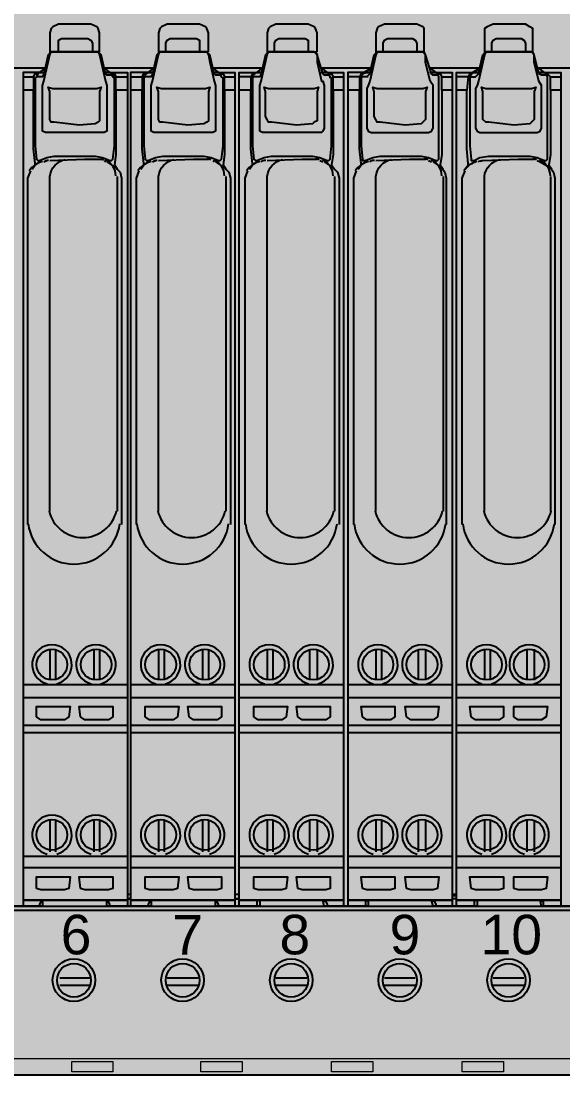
# Model space of a CAD drawing. Extents: x 9438 to 11125, y 1800 to 2873.
# Drawn here: x 10991.4 to 11053.8, y 2247 to 2368.6 of the extents above; entities that cross this region are included whole.
import ezdxf

# ---------------------------------------------------------------- set-up
doc = ezdxf.new("R2010")
doc.units = 0
doc.header["$LTSCALE"] = 10
doc.header["$MEASUREMENT"] = 0
doc.layers.add('G02-1-PRDXXXX-E-MRIO-01-P01-01$0$ANNOTATION', color=7, linetype='Continuous')
doc.styles.add('G02-1-PRDXXXX-E-MRIO-01-P01-01$0$PDF Swiss721BT-Light', font='arial.ttf')

# ---------------------------------------------------------------- blocks, each defined once
blk = doc.blocks.new('G02-1-PRDXXXX-E-MRIO-01-P01-01$0$DV-54809-ZX-370-003')
at = {"layer": 'G02-1-PRDXXXX-E-MRIO-01-P01-01$0$ANNOTATION', "lineweight": 25}
for points in [[(1376.76, 595.03), (1375.57, 594.01), (1375.4, 591.81), (1375.4, 450.24), (1375.57, 448.21), (1376.76, 447.02), (1664.13, 447.02), (1665.32, 448.21), (1665.49, 450.07), (1665.49, 592.15), (1664.98, 594.69), (1664.13, 595.03)], [(1587.76, 564.72), (1587.42, 565.06), (1582.17, 565.06), (1585.39, 565.06), (1587.59, 565.06)], [(1557.28, 560.82), (1562.36, 560.82), (1562.86, 560.99), (1562.69, 560.48), (1562.69, 557.44), (1562.69, 557.27), (1562.69, 557.1), (1562.53, 556.93), (1562.19, 556.76), (1560.32, 556.59), (1557.45, 556.93), (1557.11, 556.93), (1556.94, 557.27), (1556.94, 557.61), (1556.94, 560.48), (1556.77, 560.99)], [(1569.81, 560.82), (1574.89, 560.82), (1575.4, 560.99), (1575.23, 560.48), (1575.23, 557.44), (1575.23, 557.27), (1575.23, 557.1), (1575.06, 556.93), (1574.72, 556.76), (1572.86, 556.59), (1569.98, 556.93), (1569.64, 556.93), (1569.47, 557.27), (1569.47, 557.61), (1569.47, 560.48), (1569.3, 560.99)], [(1582.17, 560.82), (1587.42, 560.82), (1587.93, 560.99), (1587.76, 560.48), (1587.76, 557.44), (1587.76, 557.27), (1587.76, 557.1), (1587.42, 556.93), (1587.25, 556.76), (1585.39, 556.59), (1582.51, 556.93), (1582.17, 556.93), (1582, 557.27), (1581.83, 557.61), (1581.83, 560.48), (1581.66, 560.99)], [(1594.7, 560.82), (1599.95, 560.82), (1600.46, 560.99), (1600.29, 560.48), (1600.29, 557.44), (1600.29, 557.27), (1600.12, 557.1), (1599.95, 556.93), (1599.78, 556.76), (1597.92, 556.59), (1595.04, 556.93), (1594.7, 556.93), (1594.53, 557.27), (1594.36, 557.61), (1594.36, 560.48), (1594.19, 560.99)], [(1607.23, 560.82), (1612.48, 560.82), (1612.99, 560.99), (1612.82, 560.48), (1612.82, 557.44), (1612.82, 557.27), (1612.65, 557.1), (1612.48, 556.93), (1612.31, 556.76), (1610.45, 556.59), (1607.57, 556.93), (1607.23, 556.93), (1606.89, 557.27), (1606.89, 557.61), (1606.89, 560.48), (1606.72, 560.99)], [(1555.41, 488.34), (1555.41, 489.53), (1559.31, 489.53), (1559.14, 488.34), (1558.63, 488), (1558.12, 488), (1556.6, 488), (1555.92, 488)], [(1560.49, 488.34), (1560.32, 489.53), (1564.22, 489.53), (1564.22, 488.34), (1563.71, 488), (1563.03, 488), (1561.51, 488), (1561, 488)], [(1567.94, 488.34), (1567.94, 489.53), (1571.84, 489.53), (1571.67, 488.34), (1571.16, 488), (1570.65, 488), (1569.13, 488), (1568.45, 488)], [(1573.02, 488.34), (1572.86, 489.53), (1576.75, 489.53), (1576.75, 488.34), (1576.24, 488), (1575.56, 488), (1574.04, 488), (1573.53, 488)], [(1580.48, 488.34), (1580.48, 489.53), (1584.37, 489.53), (1584.2, 488.34), (1583.69, 488), (1583.19, 488), (1581.49, 488), (1580.98, 488)], [(1585.56, 488.34), (1585.39, 489.53), (1589.28, 489.53), (1589.28, 488.34), (1588.77, 488), (1588.1, 488), (1586.57, 488), (1586.06, 488)], [(1593.01, 488.34), (1592.84, 489.53), (1596.73, 489.53), (1596.73, 488.34), (1596.22, 488), (1595.72, 488), (1594.02, 488), (1593.52, 488)], [(1598.09, 488.34), (1597.92, 489.53), (1601.81, 489.53), (1601.64, 488.34), (1601.14, 488), (1600.63, 488), (1599.1, 488), (1598.6, 488)], [(1605.54, 488.34), (1605.37, 489.53), (1609.26, 489.53), (1609.26, 488.34), (1608.76, 488), (1608.08, 488), (1606.55, 488), (1606.05, 488)], [(1610.45, 488.34), (1610.45, 489.53), (1614.34, 489.53), (1614.18, 488.34), (1613.67, 488), (1613.16, 488), (1611.63, 488), (1610.96, 488)], [(1555.41, 468.53), (1555.41, 469.89), (1559.31, 469.89), (1559.14, 468.53), (1558.63, 468.36), (1558.12, 468.36), (1556.6, 468.36), (1555.92, 468.36)], [(1560.49, 468.53), (1560.32, 469.89), (1564.22, 469.89), (1564.22, 468.53), (1563.71, 468.36), (1563.03, 468.36), (1561.51, 468.36), (1561, 468.36)], [(1567.94, 468.53), (1567.94, 469.89), (1571.84, 469.89), (1571.67, 468.53), (1571.16, 468.36), (1570.65, 468.36), (1569.13, 468.36), (1568.45, 468.36)], [(1573.02, 468.53), (1572.86, 469.89), (1576.75, 469.89), (1576.75, 468.53), (1576.24, 468.36), (1575.56, 468.36), (1574.04, 468.36), (1573.53, 468.36)], [(1580.48, 468.53), (1580.48, 469.89), (1584.37, 469.89), (1584.2, 468.53), (1583.69, 468.36), (1583.19, 468.36), (1581.49, 468.36), (1580.98, 468.36)], [(1585.56, 468.53), (1585.39, 469.89), (1589.28, 469.89), (1589.28, 468.53), (1588.77, 468.36), (1588.1, 468.36), (1586.57, 468.36), (1586.06, 468.36)], [(1593.01, 468.53), (1592.84, 469.89), (1596.73, 469.89), (1596.73, 468.53), (1596.22, 468.36), (1595.72, 468.36), (1594.02, 468.36), (1593.52, 468.36)], [(1598.09, 468.53), (1597.92, 469.89), (1601.81, 469.89), (1601.64, 468.53), (1601.14, 468.36), (1600.63, 468.36), (1599.1, 468.36), (1598.6, 468.36)], [(1605.54, 468.53), (1605.37, 469.89), (1609.26, 469.89), (1609.26, 468.53), (1608.76, 468.36), (1608.08, 468.36), (1606.55, 468.36), (1606.05, 468.36)], [(1610.45, 468.53), (1610.45, 469.89), (1614.34, 469.89), (1614.18, 468.53), (1613.67, 468.36), (1613.16, 468.36), (1611.63, 468.36), (1610.96, 468.36)], [(1553.89, 467.18), (1565.91, 467.18)], [(1565.91, 467.34), (1566.25, 467.34)], [(1566.25, 467.18), (1578.27, 467.18)], [(1578.27, 467.34), (1578.78, 467.34)], [(1578.78, 467.18), (1590.81, 467.18)], [(1591.31, 467.18), (1603.34, 467.18)], [(1603.85, 467.18), (1615.87, 467.18)]]:
    blk.add_lwpolyline(points, close=True, dxfattribs=at)
for points in [[(1562.69, 565.06), (1562.69, 567.26), (1562.53, 567.77), (1562.36, 567.94), (1561.68, 568.27), (1557.95, 568.27), (1557.28, 567.94), (1557.11, 567.77), (1556.94, 567.26), (1556.94, 564.89)], [(1575.23, 565.06), (1575.23, 567.26), (1575.06, 567.77), (1574.89, 567.94), (1574.21, 568.27), (1570.48, 568.27), (1569.81, 567.94), (1569.64, 567.77), (1569.47, 567.26), (1569.47, 564.89)], [(1587.76, 565.06), (1587.76, 567.26), (1587.59, 567.77), (1587.42, 567.94), (1586.74, 568.27), (1583.02, 568.27), (1582.34, 567.94), (1582.17, 567.77), (1582, 567.26), (1582, 564.89)], [(1593.52, 562.18), (1593.85, 562.52), (1594.36, 564.72), (1594.7, 565.06), (1594.53, 564.72), (1594.36, 563.87), (1593.85, 561.67), (1593.68, 561.16), (1593.52, 560.82), (1593.52, 556.25), (1593.68, 555.91), (1594.02, 555.74), (1600.63, 555.74), (1600.97, 555.91), (1601.14, 556.25), (1601.14, 560.82), (1601.14, 561.16), (1600.8, 561.67), (1600.29, 563.87), (1600.29, 564.72), (1599.95, 565.06), (1594.7, 565.06), (1597.92, 565.06), (1600.12, 565.06), (1600.12, 567.26), (1600.12, 567.77), (1599.95, 567.94), (1599.27, 568.27), (1595.55, 568.27), (1594.87, 567.94), (1594.7, 567.77), (1594.53, 567.26), (1594.53, 564.89)], [(1605.37, 562.01), (1605.37, 562.18), (1605.54, 562.18), (1606.05, 562.18), (1606.39, 562.52), (1606.89, 564.72), (1607.23, 565.06), (1607.06, 564.72), (1606.89, 563.87), (1606.39, 561.67), (1606.22, 561.16), (1606.05, 560.82), (1606.05, 556.25), (1606.22, 555.91), (1606.55, 555.74), (1613.16, 555.74), (1613.5, 555.91), (1613.67, 556.25), (1613.67, 560.82), (1613.67, 561.16), (1613.33, 561.67), (1612.82, 563.87), (1612.82, 564.72), (1612.48, 565.06), (1607.23, 565.06), (1610.45, 565.06), (1612.65, 565.06), (1612.65, 567.26), (1612.65, 567.77), (1612.31, 567.94), (1611.8, 568.27), (1608.08, 568.27), (1607.4, 567.94), (1607.06, 567.77), (1607.06, 567.26), (1607.06, 564.89)], [(1557.95, 565.06), (1557.95, 566.07), (1557.95, 566.41), (1558.29, 566.58), (1561.34, 566.58), (1561.68, 566.41), (1561.85, 566.07), (1561.85, 565.06)], [(1570.32, 565.06), (1570.32, 566.07), (1570.48, 566.41), (1570.82, 566.58), (1573.87, 566.58), (1574.21, 566.41), (1574.21, 566.07), (1574.21, 565.06)], [(1582.85, 565.06), (1582.85, 566.07), (1583.02, 566.41), (1583.35, 566.58), (1586.4, 566.58), (1586.74, 566.41), (1586.74, 566.07), (1586.74, 565.06)], [(1595.38, 565.06), (1595.38, 566.07), (1595.55, 566.41), (1595.89, 566.58), (1598.76, 566.58), (1599.1, 566.41), (1599.27, 566.07), (1599.27, 565.06)], [(1607.91, 565.06), (1607.91, 566.07), (1608.08, 566.41), (1608.42, 566.58), (1611.3, 566.58), (1611.63, 566.41), (1611.8, 566.07), (1611.8, 565.06)], [(1564.39, 562.01), (1564.22, 562.18), (1564.05, 562.35), (1563.54, 562.35), (1563.37, 562.52), (1562.86, 564.72), (1562.53, 565.06), (1562.69, 564.72), (1562.86, 563.87), (1563.37, 561.67), (1563.54, 561.16), (1563.54, 560.82), (1563.54, 556.25), (1563.54, 555.91), (1563.2, 555.74), (1556.43, 555.74), (1556.09, 555.91), (1556.09, 556.25), (1556.09, 560.82), (1556.09, 561.16), (1556.26, 561.67), (1556.77, 563.87), (1556.94, 564.72), (1557.11, 565.06), (1560.32, 565.06), (1562.53, 565.06), (1557.11, 565.06), (1556.77, 564.72), (1556.26, 562.52), (1556.09, 562.18), (1555.58, 562.18), (1555.41, 562.18), (1555.24, 562.01)], [(1562.53, 565.06), (1562.53, 565.06)], [(1576.92, 562.01), (1576.75, 562.18), (1576.58, 562.35), (1576.07, 562.35), (1575.9, 562.52), (1575.4, 564.72), (1575.06, 565.06), (1575.23, 564.72), (1575.4, 563.87), (1575.9, 561.67), (1576.07, 561.16), (1576.07, 560.82), (1576.07, 556.25), (1576.07, 555.91), (1575.73, 555.74), (1568.96, 555.74), (1568.62, 555.91), (1568.62, 556.25), (1568.62, 560.82), (1568.62, 561.16), (1568.79, 561.67), (1569.3, 563.87), (1569.47, 564.72), (1569.64, 565.06), (1572.86, 565.06), (1575.06, 565.06), (1569.64, 565.06), (1569.3, 564.72), (1568.79, 562.52), (1568.62, 562.18), (1568.11, 562.18), (1567.94, 562.18), (1567.78, 562.01)], [(1575.06, 565.06), (1575.06, 565.06)], [(1589.28, 562.01), (1589.28, 562.18), (1589.11, 562.35), (1588.6, 562.35), (1588.43, 562.52), (1587.76, 564.72), (1587.76, 563.87), (1588.27, 561.67), (1588.43, 561.67), (1588.6, 561.16), (1588.6, 560.82), (1588.6, 556.25), (1588.43, 555.91), (1588.27, 555.74), (1581.49, 555.74), (1581.15, 555.91), (1581.15, 556.25), (1581.15, 560.82), (1581.15, 561.16), (1581.32, 561.67), (1581.83, 563.87), (1582, 564.72), (1582.17, 565.06), (1581.83, 564.72), (1581.32, 562.52), (1581.15, 562.18), (1580.65, 562.18), (1580.48, 562.18), (1580.31, 562.01)], [(1587.59, 565.06), (1587.59, 565.06)], [(1601.81, 562.01), (1601.81, 562.18), (1601.64, 562.35), (1601.14, 562.35), (1600.97, 562.52), (1600.29, 564.72), (1600.12, 565.06)], [(1600.12, 565.06), (1600.12, 565.06)], [(1614.34, 562.01), (1614.34, 562.18), (1614.18, 562.35), (1613.67, 562.35), (1613.33, 562.52), (1612.82, 564.72), (1612.65, 565.06)], [(1612.65, 565.06), (1612.65, 565.06)], [(1653.46, 563.19), (1653.8, 563.19), (1654.14, 562.85), (1654.31, 562.52), (1654.48, 562.18), (1654.48, 465.99), (1490.22, 465.99), (1490.22, 562.18), (1490.72, 562.18), (1490.72, 466.5), (1653.97, 466.5), (1651.09, 466.5), (1651.09, 467.18), (1651.09, 466.5)], [(1555.75, 562.69), (1556.43, 563.19), (1550.67, 563.19), (1551.35, 562.69)], [(1568.28, 562.69), (1568.96, 563.19), (1563.2, 563.19), (1563.88, 562.69)], [(1580.81, 562.69), (1581.49, 563.19), (1575.73, 563.19), (1576.41, 562.69)], [(1593.18, 562.69), (1594.02, 563.19), (1588.27, 563.19), (1588.94, 562.69)], [(1605.71, 562.69), (1606.55, 563.19), (1600.8, 563.19), (1601.47, 562.69)], [(1618.24, 562.69), (1619.09, 563.19), (1613.16, 563.19)], [(1614.01, 562.69), (1613.33, 563.19)], [(1555.58, 562.52), (1555.75, 562.69), (1556.43, 562.69), (1553.89, 562.69), (1553.89, 466.5)], [(1553.89, 562.18), (1555.07, 562.18), (1555.24, 562.52), (1555.58, 562.52), (1555.41, 562.18), (1555.24, 562.01), (1555.24, 554.22), (1555.41, 552.69), (1555.58, 552.52), (1555.75, 552.52), (1556.6, 552.86), (1557.45, 553.03), (1562.19, 553.03), (1563.03, 552.86), (1563.88, 552.52), (1564.05, 552.52), (1564.22, 552.69), (1564.39, 554.22), (1564.39, 562.01), (1564.39, 562.18), (1564.05, 562.52), (1564.39, 562.52), (1564.56, 562.18), (1565.91, 562.18)], [(1555.07, 562.18), (1555.07, 560.65)], [(1555.24, 562.01), (1555.24, 562.01)], [(1564.05, 562.52), (1563.88, 562.69), (1563.37, 562.69), (1565.91, 562.69), (1565.91, 466.5)], [(1564.56, 560.65), (1564.56, 562.18)], [(1568.11, 562.52), (1568.28, 562.69), (1568.79, 562.69), (1566.25, 562.69), (1566.25, 466.5)], [(1566.25, 562.18), (1567.61, 562.18), (1567.78, 562.52), (1568.11, 562.52), (1567.78, 562.18), (1567.78, 562.01), (1567.78, 554.22), (1567.94, 552.69), (1568.11, 552.52), (1568.28, 552.52), (1569.13, 552.86), (1569.98, 553.03), (1574.72, 553.03), (1575.56, 552.86), (1576.41, 552.52), (1576.58, 552.52), (1576.75, 552.69), (1576.92, 554.22), (1576.92, 562.01), (1576.75, 562.18), (1576.58, 562.52), (1576.92, 562.52), (1577.09, 562.18), (1578.27, 562.18)], [(1567.61, 562.18), (1567.61, 560.65)], [(1567.78, 562.01), (1567.78, 562.01)], [(1576.58, 562.52), (1576.41, 562.69), (1575.73, 562.69), (1578.27, 562.69), (1578.27, 466.5)], [(1577.09, 560.65), (1577.09, 562.18)], [(1578.78, 466.5), (1578.78, 562.69), (1581.32, 562.69), (1580.81, 562.69), (1580.48, 562.52), (1580.31, 562.18), (1580.31, 562.01), (1580.31, 554.22), (1580.48, 552.69), (1580.65, 552.52), (1580.81, 552.52), (1581.66, 552.86), (1582.51, 553.03), (1587.25, 553.03), (1588.1, 552.86), (1588.94, 552.52), (1589.11, 552.52), (1589.28, 552.69), (1589.45, 554.22), (1589.45, 562.01), (1589.28, 562.18), (1589.11, 562.52), (1589.45, 562.52), (1589.62, 562.18), (1590.81, 562.18)], [(1580.65, 562.52), (1580.31, 562.52), (1580.14, 562.18), (1578.78, 562.18)], [(1580.14, 562.18), (1580.14, 560.65)], [(1580.31, 562.01), (1580.31, 562.01)], [(1589.11, 562.52), (1588.94, 562.69), (1588.27, 562.69), (1590.81, 562.69), (1590.81, 466.5)], [(1589.62, 560.65), (1589.62, 562.18)], [(1592.84, 562.01), (1592.84, 562.18), (1593.01, 562.52), (1593.35, 562.69), (1593.85, 562.69), (1591.31, 562.69), (1591.31, 466.5)], [(1593.18, 562.52), (1592.84, 562.52), (1592.67, 562.18), (1591.31, 562.18)], [(1592.67, 562.18), (1592.67, 560.65)], [(1593.68, 562.18), (1593.18, 562.18), (1593.01, 562.18), (1592.84, 562.01), (1592.84, 554.22), (1593.01, 552.69), (1593.01, 552.52), (1593.35, 552.52), (1594.19, 552.86), (1595.04, 553.03), (1599.78, 553.03), (1600.63, 552.86), (1601.47, 552.52), (1601.64, 552.52), (1601.81, 552.69), (1601.81, 554.22), (1601.81, 562.01), (1601.81, 562.18), (1601.64, 562.52), (1601.98, 562.52), (1602.15, 562.18), (1603.34, 562.18)], [(1592.84, 562.01), (1592.84, 562.01)], [(1601.64, 562.52), (1601.47, 562.69), (1600.8, 562.69), (1603.34, 562.69), (1603.34, 466.5)], [(1602.15, 560.65), (1602.15, 562.18)], [(1603.85, 466.5), (1603.85, 562.69), (1606.39, 562.69), (1605.88, 562.69), (1605.54, 562.52), (1605.37, 562.18), (1605.37, 562.01), (1605.37, 554.22), (1605.54, 552.69), (1605.54, 552.52), (1605.88, 552.52), (1606.55, 552.86), (1607.57, 553.03), (1612.31, 553.03), (1613.16, 552.86), (1614.01, 552.52), (1614.18, 552.52), (1614.34, 552.69), (1614.34, 554.22), (1614.34, 562.01), (1614.34, 562.18), (1614.18, 562.52), (1614.34, 562.52), (1614.68, 562.18), (1615.87, 562.18)], [(1605.71, 562.52), (1605.37, 562.52), (1605.2, 562.18), (1603.85, 562.18)], [(1605.2, 562.18), (1605.03, 560.65)], [(1605.37, 562.01), (1605.37, 562.01)], [(1614.18, 562.52), (1614.01, 562.69), (1613.33, 562.69), (1615.87, 562.69), (1615.87, 466.5)], [(1614.68, 560.65), (1614.68, 562.18)], [(1554.9, 551.51), (1555.24, 552.02), (1555.24, 552.19), (1555.07, 553.88), (1555.07, 560.65), (1553.89, 560.65)], [(1563.54, 561.16), (1563.54, 561.16)], [(1565.91, 560.65), (1564.56, 560.65), (1564.56, 553.88), (1564.56, 553.54), (1564.56, 553.2), (1564.39, 552.02), (1564.73, 551.51)], [(1567.44, 551.51), (1567.78, 552.02), (1567.78, 552.19), (1567.61, 553.88), (1567.61, 560.65), (1566.25, 560.65)], [(1576.07, 561.16), (1576.07, 561.16)], [(1578.27, 560.65), (1577.09, 560.65), (1577.09, 553.88), (1577.09, 553.54), (1577.09, 553.2), (1576.92, 552.02), (1577.26, 551.51)], [(1579.97, 551.51), (1580.31, 552.02), (1580.31, 552.19), (1580.14, 553.88), (1580.14, 560.65), (1578.78, 560.65)], [(1588.6, 561.16), (1588.6, 561.16)], [(1590.81, 560.65), (1589.62, 560.65), (1589.62, 553.88), (1589.62, 553.54), (1589.62, 553.2), (1589.45, 552.02), (1589.79, 551.51)], [(1592.5, 551.51), (1592.84, 552.02), (1592.84, 552.19), (1592.67, 553.88), (1592.67, 560.65), (1591.31, 560.65)], [(1601.14, 561.16), (1601.14, 561.16)], [(1603.34, 560.65), (1602.15, 560.65), (1602.15, 553.88), (1602.15, 553.54), (1602.15, 553.2), (1601.98, 552.02), (1602.32, 551.51)], [(1604.86, 551.51), (1605.2, 552.02), (1605.2, 552.19), (1605.03, 553.88), (1605.03, 560.65), (1603.85, 560.65)], [(1613.67, 561.16), (1613.67, 561.16)], [(1615.87, 560.65), (1614.68, 560.65), (1614.68, 553.88), (1614.68, 553.54), (1614.68, 553.2), (1614.51, 552.02), (1614.85, 551.51)], [(1556.26, 552.36), (1556.6, 552.52)], [(1563.2, 552.52), (1563.37, 552.36)], [(1563.54, 552.36), (1564.56, 551.68), (1565.07, 551.17), (1565.23, 550.49), (1565.23, 510.53)], [(1568.79, 552.36), (1569.13, 552.52)], [(1569.47, 552.52), (1573.53, 552.69), (1575.23, 552.69)], [(1575.73, 552.52), (1575.9, 552.36)], [(1576.07, 552.36), (1577.09, 551.68), (1577.6, 551.17), (1577.77, 550.49), (1577.77, 510.53)], [(1581.32, 552.36), (1581.49, 552.52)], [(1582, 552.52), (1586.06, 552.69), (1587.76, 552.69)], [(1588.1, 552.52), (1588.43, 552.36)], [(1588.6, 552.36), (1589.62, 551.68), (1590.13, 551.17), (1590.3, 550.49), (1590.3, 510.53)], [(1593.85, 552.36), (1594.02, 552.52)], [(1594.53, 552.52), (1598.43, 552.69), (1600.29, 552.69)], [(1600.63, 552.52), (1600.97, 552.36)], [(1601.14, 552.36), (1602.15, 551.68), (1602.49, 551.17), (1602.66, 550.49), (1602.66, 510.53)], [(1606.39, 552.36), (1606.55, 552.52)], [(1613.16, 552.52), (1613.5, 552.36), (1614.68, 551.68), (1615.02, 551.17), (1615.19, 550.49), (1615.19, 510.53)], [(1554.4, 510.53), (1554.4, 550.49), (1554.74, 551.34)], [(1566.93, 510.53), (1566.93, 550.49), (1567.27, 551.34)], [(1579.46, 510.53), (1579.46, 550.49), (1579.8, 551.34)], [(1591.99, 510.53), (1591.99, 550.49), (1592.33, 551.34)], [(1604.52, 510.53), (1604.52, 550.49), (1604.86, 551.34)], [(1564.73, 550.66), (1564.73, 512.05)], [(1577.26, 550.66), (1577.26, 512.05)], [(1589.79, 550.66), (1589.79, 512.05)], [(1602.32, 550.66), (1602.32, 512.05)], [(1614.68, 550.66), (1614.68, 512.05)], [(1556.94, 496.13), (1556.94, 492.58)], [(1557.61, 496.13), (1557.61, 492.58)], [(1562.02, 496.13), (1562.02, 492.58)], [(1562.69, 496.13), (1562.69, 492.58)], [(1569.47, 496.13), (1569.47, 492.58)], [(1570.15, 496.13), (1570.15, 492.58)], [(1574.55, 496.13), (1574.55, 492.58)], [(1575.23, 496.13), (1575.23, 492.58)], [(1582, 496.13), (1582, 492.58)], [(1582.68, 496.13), (1582.68, 492.58)], [(1586.91, 496.13), (1586.91, 492.58)], [(1587.76, 496.13), (1587.76, 492.58)], [(1594.53, 496.13), (1594.53, 492.58)], [(1595.21, 496.13), (1595.21, 492.58)], [(1599.44, 496.13), (1599.44, 492.58)], [(1600.29, 496.13), (1600.29, 492.58)], [(1607.06, 496.13), (1607.06, 492.58)], [(1607.74, 496.13), (1607.74, 492.58)], [(1611.97, 496.13), (1611.97, 492.58)], [(1612.82, 496.13), (1612.82, 492.58)], [(1553.89, 492.07), (1556.77, 492.07), (1557.95, 492.07), (1561.85, 492.07), (1562.86, 492.07), (1565.91, 492.07)], [(1566.25, 492.07), (1569.3, 492.07), (1570.32, 492.07), (1574.21, 492.07), (1575.4, 492.07), (1578.27, 492.07)], [(1578.78, 492.07), (1581.83, 492.07), (1582.85, 492.07), (1586.74, 492.07), (1587.93, 492.07), (1590.81, 492.07)], [(1591.31, 492.07), (1594.36, 492.07), (1595.38, 492.07), (1599.27, 492.07), (1600.46, 492.07), (1603.34, 492.07)], [(1603.85, 492.07), (1606.89, 492.07), (1607.91, 492.07), (1611.8, 492.07), (1612.99, 492.07), (1615.87, 492.07)], [(1565.91, 490.54), (1553.89, 490.54)], [(1578.27, 490.54), (1566.25, 490.54)], [(1590.81, 490.54), (1578.78, 490.54)], [(1603.34, 490.54), (1591.31, 490.54)], [(1615.87, 490.54), (1603.85, 490.54)], [(1565.91, 487.33), (1553.89, 487.33)], [(1565.91, 486.48), (1553.89, 486.48)], [(1578.27, 487.33), (1566.25, 487.33)], [(1578.27, 486.48), (1566.25, 486.48)], [(1590.81, 487.33), (1578.78, 487.33)], [(1590.81, 486.48), (1578.78, 486.48)], [(1603.34, 487.33), (1591.31, 487.33)], [(1603.34, 486.48), (1591.31, 486.48)], [(1615.87, 487.33), (1603.85, 487.33)], [(1615.87, 486.48), (1603.85, 486.48)], [(1556.94, 476.32), (1556.94, 472.76)], [(1557.61, 476.32), (1557.61, 472.76)], [(1562.02, 476.32), (1562.02, 472.76)], [(1562.69, 476.32), (1562.69, 472.76)], [(1569.47, 476.32), (1569.47, 472.76)], [(1570.15, 476.32), (1570.15, 472.76)], [(1574.55, 476.32), (1574.55, 472.76)], [(1575.23, 476.32), (1575.23, 472.76)], [(1582, 476.32), (1582, 472.76)], [(1582.68, 476.32), (1582.68, 472.76)], [(1586.91, 476.32), (1586.91, 472.76)], [(1587.76, 476.32), (1587.76, 472.76)], [(1594.53, 476.32), (1594.53, 472.76)], [(1595.21, 476.32), (1595.21, 472.76)], [(1599.44, 476.32), (1599.44, 472.76)], [(1600.29, 476.32), (1600.29, 472.76)], [(1607.06, 476.32), (1607.06, 472.76)], [(1607.74, 476.32), (1607.74, 472.76)], [(1611.97, 476.32), (1611.97, 472.76)], [(1612.82, 476.32), (1612.82, 472.76)], [(1553.89, 472.26), (1556.77, 472.26), (1557.95, 472.26), (1561.85, 472.26), (1562.86, 472.26), (1565.91, 472.26)], [(1566.25, 472.26), (1569.3, 472.26), (1570.32, 472.26), (1574.21, 472.26), (1575.4, 472.26), (1578.27, 472.26)], [(1578.78, 472.26), (1581.83, 472.26), (1582.85, 472.26), (1586.74, 472.26), (1587.93, 472.26), (1590.81, 472.26)], [(1591.31, 472.26), (1594.36, 472.26), (1595.38, 472.26), (1599.27, 472.26), (1600.46, 472.26), (1603.34, 472.26)], [(1603.85, 472.26), (1606.89, 472.26), (1607.91, 472.26), (1611.8, 472.26), (1612.99, 472.26), (1615.87, 472.26)], [(1565.91, 470.9), (1553.89, 470.9)], [(1578.27, 470.9), (1566.25, 470.9)], [(1590.81, 470.9), (1578.78, 470.9)], [(1603.34, 470.9), (1591.31, 470.9)], [(1615.87, 470.9), (1603.85, 470.9)], [(1556.09, 467.18), (1556.09, 466.5), (1551.01, 466.5), (1551.01, 467.18)], [(1553.89, 467.18), (1565.91, 467.18)], [(1556.26, 467.18), (1556.09, 467.18), (1555.92, 467.01), (1555.75, 466.67), (1555.75, 466.5)], [(1563.88, 466.5), (1563.88, 466.67), (1563.71, 467.01), (1563.54, 467.18), (1563.37, 467.18)], [(1568.62, 467.18), (1568.62, 466.5), (1563.54, 466.5), (1563.54, 467.18)], [(1566.25, 467.85), (1565.91, 467.85)], [(1566.25, 467.18), (1578.27, 467.18)], [(1568.79, 467.18), (1568.62, 467.18), (1568.45, 467.01), (1568.28, 466.67), (1568.28, 466.5)], [(1576.41, 466.5), (1576.41, 466.67), (1576.24, 467.01), (1576.07, 467.18), (1575.9, 467.18)], [(1581.15, 467.18), (1581.15, 466.5), (1576.07, 466.5), (1576.07, 467.18)], [(1578.78, 467.85), (1578.27, 467.85)], [(1578.78, 467.18), (1590.81, 467.18)], [(1581.32, 467.18), (1581.15, 467.18), (1580.81, 467.01), (1580.81, 466.67), (1580.81, 466.5)], [(1593.68, 467.18), (1593.68, 466.5), (1588.6, 466.5), (1588.43, 467.18), (1588.77, 467.01), (1588.94, 466.67), (1588.94, 466.5)], [(1591.31, 467.18), (1603.34, 467.18)], [(1593.85, 467.18), (1593.68, 467.18), (1593.35, 467.01), (1593.35, 466.67), (1593.35, 466.5)], [(1606.22, 467.18), (1606.22, 466.5), (1601.14, 466.5), (1600.97, 467.18), (1601.31, 467.01), (1601.47, 466.67), (1601.47, 466.5)], [(1603.85, 467.85), (1603.34, 467.85)], [(1603.85, 467.68), (1603.34, 467.68)], [(1603.85, 467.34), (1603.34, 467.34)], [(1603.85, 467.18), (1615.87, 467.18)], [(1606.39, 467.18), (1606.22, 467.18), (1605.88, 467.01), (1605.88, 466.67), (1605.88, 466.5)], [(1618.75, 467.18), (1618.75, 466.5), (1613.67, 466.5), (1613.5, 467.18), (1613.84, 467.01), (1613.84, 466.67), (1613.84, 466.5)], [(1561.68, 458.2), (1558.12, 458.2)], [(1561.68, 457.35), (1558.12, 457.35)], [(1574.04, 458.2), (1570.48, 458.2)], [(1574.04, 457.35), (1570.48, 457.35)], [(1586.57, 458.2), (1583.02, 458.2)], [(1586.57, 457.35), (1583.02, 457.35)], [(1599.1, 458.2), (1595.55, 458.2)], [(1599.1, 457.35), (1595.55, 457.35)], [(1611.63, 458.2), (1608.08, 458.2)], [(1611.63, 457.35), (1608.08, 457.35)]]:
    blk.add_lwpolyline(points, dxfattribs=at)
for points in [[(1556.94, 552.52), (1561, 552.69), (1562.69, 552.69, -0.078811), (1563.13, 552.6)], [(1556.94, 512.05), (1556.94, 550.66, -0.324578), (1558.77, 552.65)], [(1569.47, 512.05), (1569.47, 550.66, -0.324595), (1571.3, 552.65)], [(1582, 512.05), (1582, 550.66, -0.324595), (1583.83, 552.65)], [(1594.53, 512.05), (1594.53, 550.66, -0.324567), (1596.37, 552.65)], [(1606.53, 552.45, -0.061852), (1606.89, 552.52), (1610.96, 552.69), (1612.82, 552.69)], [(1607.06, 512.05), (1607.06, 550.66, -0.324578), (1608.9, 552.65)]]:
    blk.add_lwpolyline(points, format="xyb", dxfattribs=at)
at = {"layer": 'G02-1-PRDXXXX-E-MRIO-01-P01-01$0$ANNOTATION', "lineweight": 0}
for points in [[(1664.3, 448.89), (1376.59, 448.89)], [(1376.76, 447.02), (1664.13, 447.02)]]:
    blk.add_lwpolyline(points, dxfattribs=at)
for points in [[(1564.22, 448.55), (1564.22, 447.36), (1559.48, 447.36), (1559.48, 448.55)], [(1579.12, 448.55), (1579.12, 447.36), (1574.38, 447.36), (1574.38, 448.55)], [(1594.19, 448.55), (1594.19, 447.36), (1589.45, 447.36), (1589.45, 448.55)], [(1609.26, 448.55), (1609.26, 447.36), (1604.52, 447.36), (1604.52, 448.55)]]:
    blk.add_lwpolyline(points, close=True, dxfattribs=at)
at = {"layer": 'G02-1-PRDXXXX-E-MRIO-01-P01-01$0$ANNOTATION', "lineweight": 25}
for centre, radius in [((1557.19, 494.36), 1.77), ((1562.28, 494.36), 1.77), ((1569.73, 494.36), 1.77), ((1574.81, 494.36), 1.77), ((1582.26, 494.36), 1.77), ((1587.34, 494.36), 1.77), ((1594.79, 494.36), 1.77), ((1599.87, 494.36), 1.77), ((1607.32, 494.36), 1.77), ((1612.23, 494.36), 1.77), ((1557.19, 474.72), 1.77), ((1562.28, 474.72), 1.77), ((1569.73, 474.72), 1.77), ((1574.81, 474.72), 1.77), ((1582.26, 474.72), 1.77), ((1587.34, 474.72), 1.77), ((1594.79, 474.72), 1.77), ((1599.87, 474.72), 1.77), ((1607.32, 474.72), 1.77), ((1612.23, 474.72), 1.77), ((1559.73, 457.95), 2.46), ((1559.73, 457.94), 1.95), ((1572.26, 457.95), 2.46), ((1572.26, 457.94), 1.95), ((1584.79, 457.95), 2.46), ((1584.79, 457.94), 1.95), ((1597.32, 457.95), 2.46), ((1597.32, 457.94), 1.95), ((1609.86, 457.95), 2.46), ((1609.85, 457.94), 1.95)]:
    blk.add_circle(centre, radius, dxfattribs=at)
for centre, radius, start, end in [((1556.87, 549.72), 2.81, 106.0629, 144.57), ((1556.87, 550.95), 1.57, 93.2015, 107.3589), ((1562.61, 550.75), 1.95, 359.9858, 68.6976), ((1569.4, 549.72), 2.81, 106.058, 144.5699), ((1569.4, 550.95), 1.57, 93.2069, 107.3535), ((1574.97, 551.22), 1.47, 68.9874, 87.007), ((1575.14, 550.75), 1.95, 359.9858, 68.7035), ((1581.93, 549.72), 2.81, 106.0616, 144.5664), ((1581.93, 550.96), 1.57, 93.2028, 107.365), ((1587.5, 551.22), 1.47, 68.9937, 87.0079), ((1587.67, 550.75), 1.95, 359.9858, 68.6976), ((1594.46, 549.72), 2.81, 106.0652, 144.5628), ((1594.46, 550.96), 1.57, 93.1961, 107.3643), ((1600.03, 551.22), 1.47, 68.9937, 87.0079), ((1600.2, 550.75), 1.95, 359.9858, 68.6976), ((1606.99, 549.72), 2.81, 106.0652, 144.5628), ((1612.56, 551.22), 1.47, 68.9883, 87.0133), ((1612.73, 550.75), 1.95, 359.9858, 68.6976), ((1560.75, 513), 3.99, 193.1803, 346.821), ((1573.29, 513), 3.99, 193.179, 346.8197), ((1585.82, 513), 3.99, 193.179, 346.8197), ((1598.35, 513), 3.99, 193.1803, 346.8197), ((1610.88, 513), 3.99, 193.1803, 346.821), ((1559.73, 511.29), 5.33, 187.5604, 352.4396), ((1572.27, 511.3), 5.34, 187.6596, 352.4396), ((1584.79, 511.29), 5.33, 187.5604, 352.4396), ((1597.32, 511.29), 5.33, 187.5604, 352.4396), ((1609.85, 511.29), 5.33, 187.5604, 352.4396), ((1557.19, 494.36), 2.29, 283.9276, 256.0724), ((1562.27, 494.36), 2.29, 283.9276, 256.0724), ((1569.72, 494.36), 2.29, 283.9276, 256.0696), ((1574.8, 494.36), 2.29, 283.9276, 256.0696), ((1582.25, 494.36), 2.29, 283.9316, 256.0684), ((1587.33, 494.36), 2.29, 283.9316, 256.0684), ((1594.78, 494.36), 2.29, 283.9304, 256.0724), ((1599.86, 494.36), 2.29, 283.9304, 256.0724), ((1607.32, 494.36), 2.29, 283.9276, 256.0724), ((1612.23, 494.36), 2.29, 283.9276, 256.0724), ((1557.19, 474.71), 2.29, 283.9269, 256.0731), ((1562.27, 474.71), 2.29, 283.9269, 256.0731), ((1569.72, 474.71), 2.29, 283.9269, 256.0703), ((1574.8, 474.71), 2.29, 283.9269, 256.0703), ((1582.25, 474.71), 2.29, 283.9308, 256.0692), ((1587.33, 474.71), 2.29, 283.9308, 256.0692), ((1594.78, 474.71), 2.29, 283.9297, 256.0731), ((1599.86, 474.71), 2.29, 283.9297, 256.0731), ((1607.32, 474.71), 2.29, 283.9269, 256.0731), ((1612.23, 474.71), 2.29, 283.9269, 256.0731)]:
    blk.add_arc(centre, radius, start, end, dxfattribs=at)
at = {"layer": 'G02-1-PRDXXXX-E-MRIO-01-P01-01$0$ANNOTATION', "color": 7, "true_color": 0xffffff, "transparency": 33554559}
for points in [[(1375.57, 448.21), (1664.13, 595.03), (1375.4, 450.24)], [(1664.13, 595.03), (1375.4, 450.24), (1376.76, 595.03)], [(1664.98, 594.69), (1375.57, 448.21), (1664.13, 595.03)], [(1376.76, 447.02), (1664.98, 594.69), (1375.57, 448.21)], [(1665.49, 592.15), (1376.76, 447.02), (1664.98, 594.69)], [(1664.13, 447.02), (1665.49, 592.15), (1376.76, 447.02)]]:
    blk.add_solid(points, dxfattribs=at)
at = {"layer": 'G02-1-PRDXXXX-E-MRIO-01-P01-01$0$ANNOTATION', "attachment_point": 4, "style": 'G02-1-PRDXXXX-E-MRIO-01-P01-01$0$PDF Swiss721BT-Light'}
for s, insert, char_height in [('6', (1558.2, 463.18), 4.56), ('7', (1571.07, 463.18), 4.56), ('8', (1583.43, 463.18), 4.56), ('9', (1596.13, 463.18), 4.56), ('10', (1606.63, 463.18), 4.558)]:
    blk.add_mtext(s, dxfattribs=dict(at, insert=insert, char_height=char_height))

msp = doc.modelspace()

# ---------------------------------------------------------------- block references
msp.add_blockref('G02-1-PRDXXXX-E-MRIO-01-P01-01$0$DV-54809-ZX-370-003', (9437.72, 1800))

doc.saveas('drawing.dxf')
